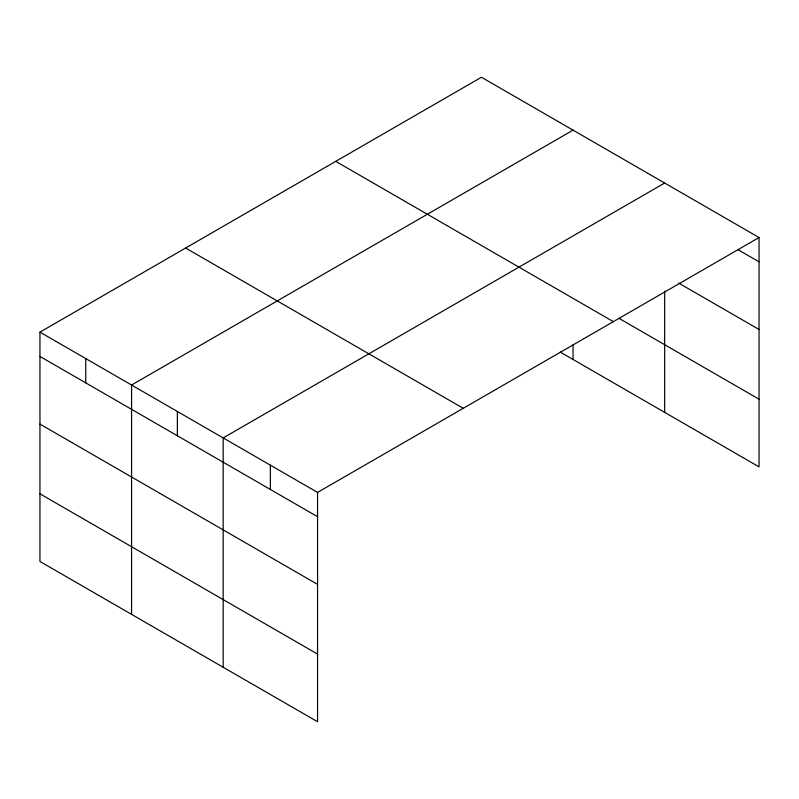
<?xml version="1.0" encoding="UTF-8"?>
<svg xmlns="http://www.w3.org/2000/svg" width="799" height="799" viewBox="0 0 799 799"><rect width="100%" height="100%" fill="white"/><g stroke="black" fill="none" stroke-linecap="round" stroke-linejoin="round"><path stroke-width="1.2" d="M759.05 237.533L481.437 77.253L39.95 332.134L39.95 561.467L317.563 721.747L317.563 492.414L759.05 237.533L759.05 466.866L560.259 352.089M573.043 130.147L131.565 385.028L131.565 614.361M664.658 183.031L223.181 437.922L223.181 667.255M737.597 249.438L759.05 261.832M678.601 283.046L759.05 329.488M618.855 318.262L759.05 399.2M335.74 161.358L613.362 321.647M185.638 248.03L463.26 408.309M39.95 332.134L317.563 492.414M39.95 356.434L317.563 516.713M39.95 424.099L317.563 584.379M39.95 493.812L317.563 654.091M664.658 291.176L664.658 412.364M573.043 344.709L573.043 359.47M270.372 465.168L270.372 489.467M177.368 411.475L177.368 435.775M85.753 358.581L85.753 382.881"/></g></svg>
